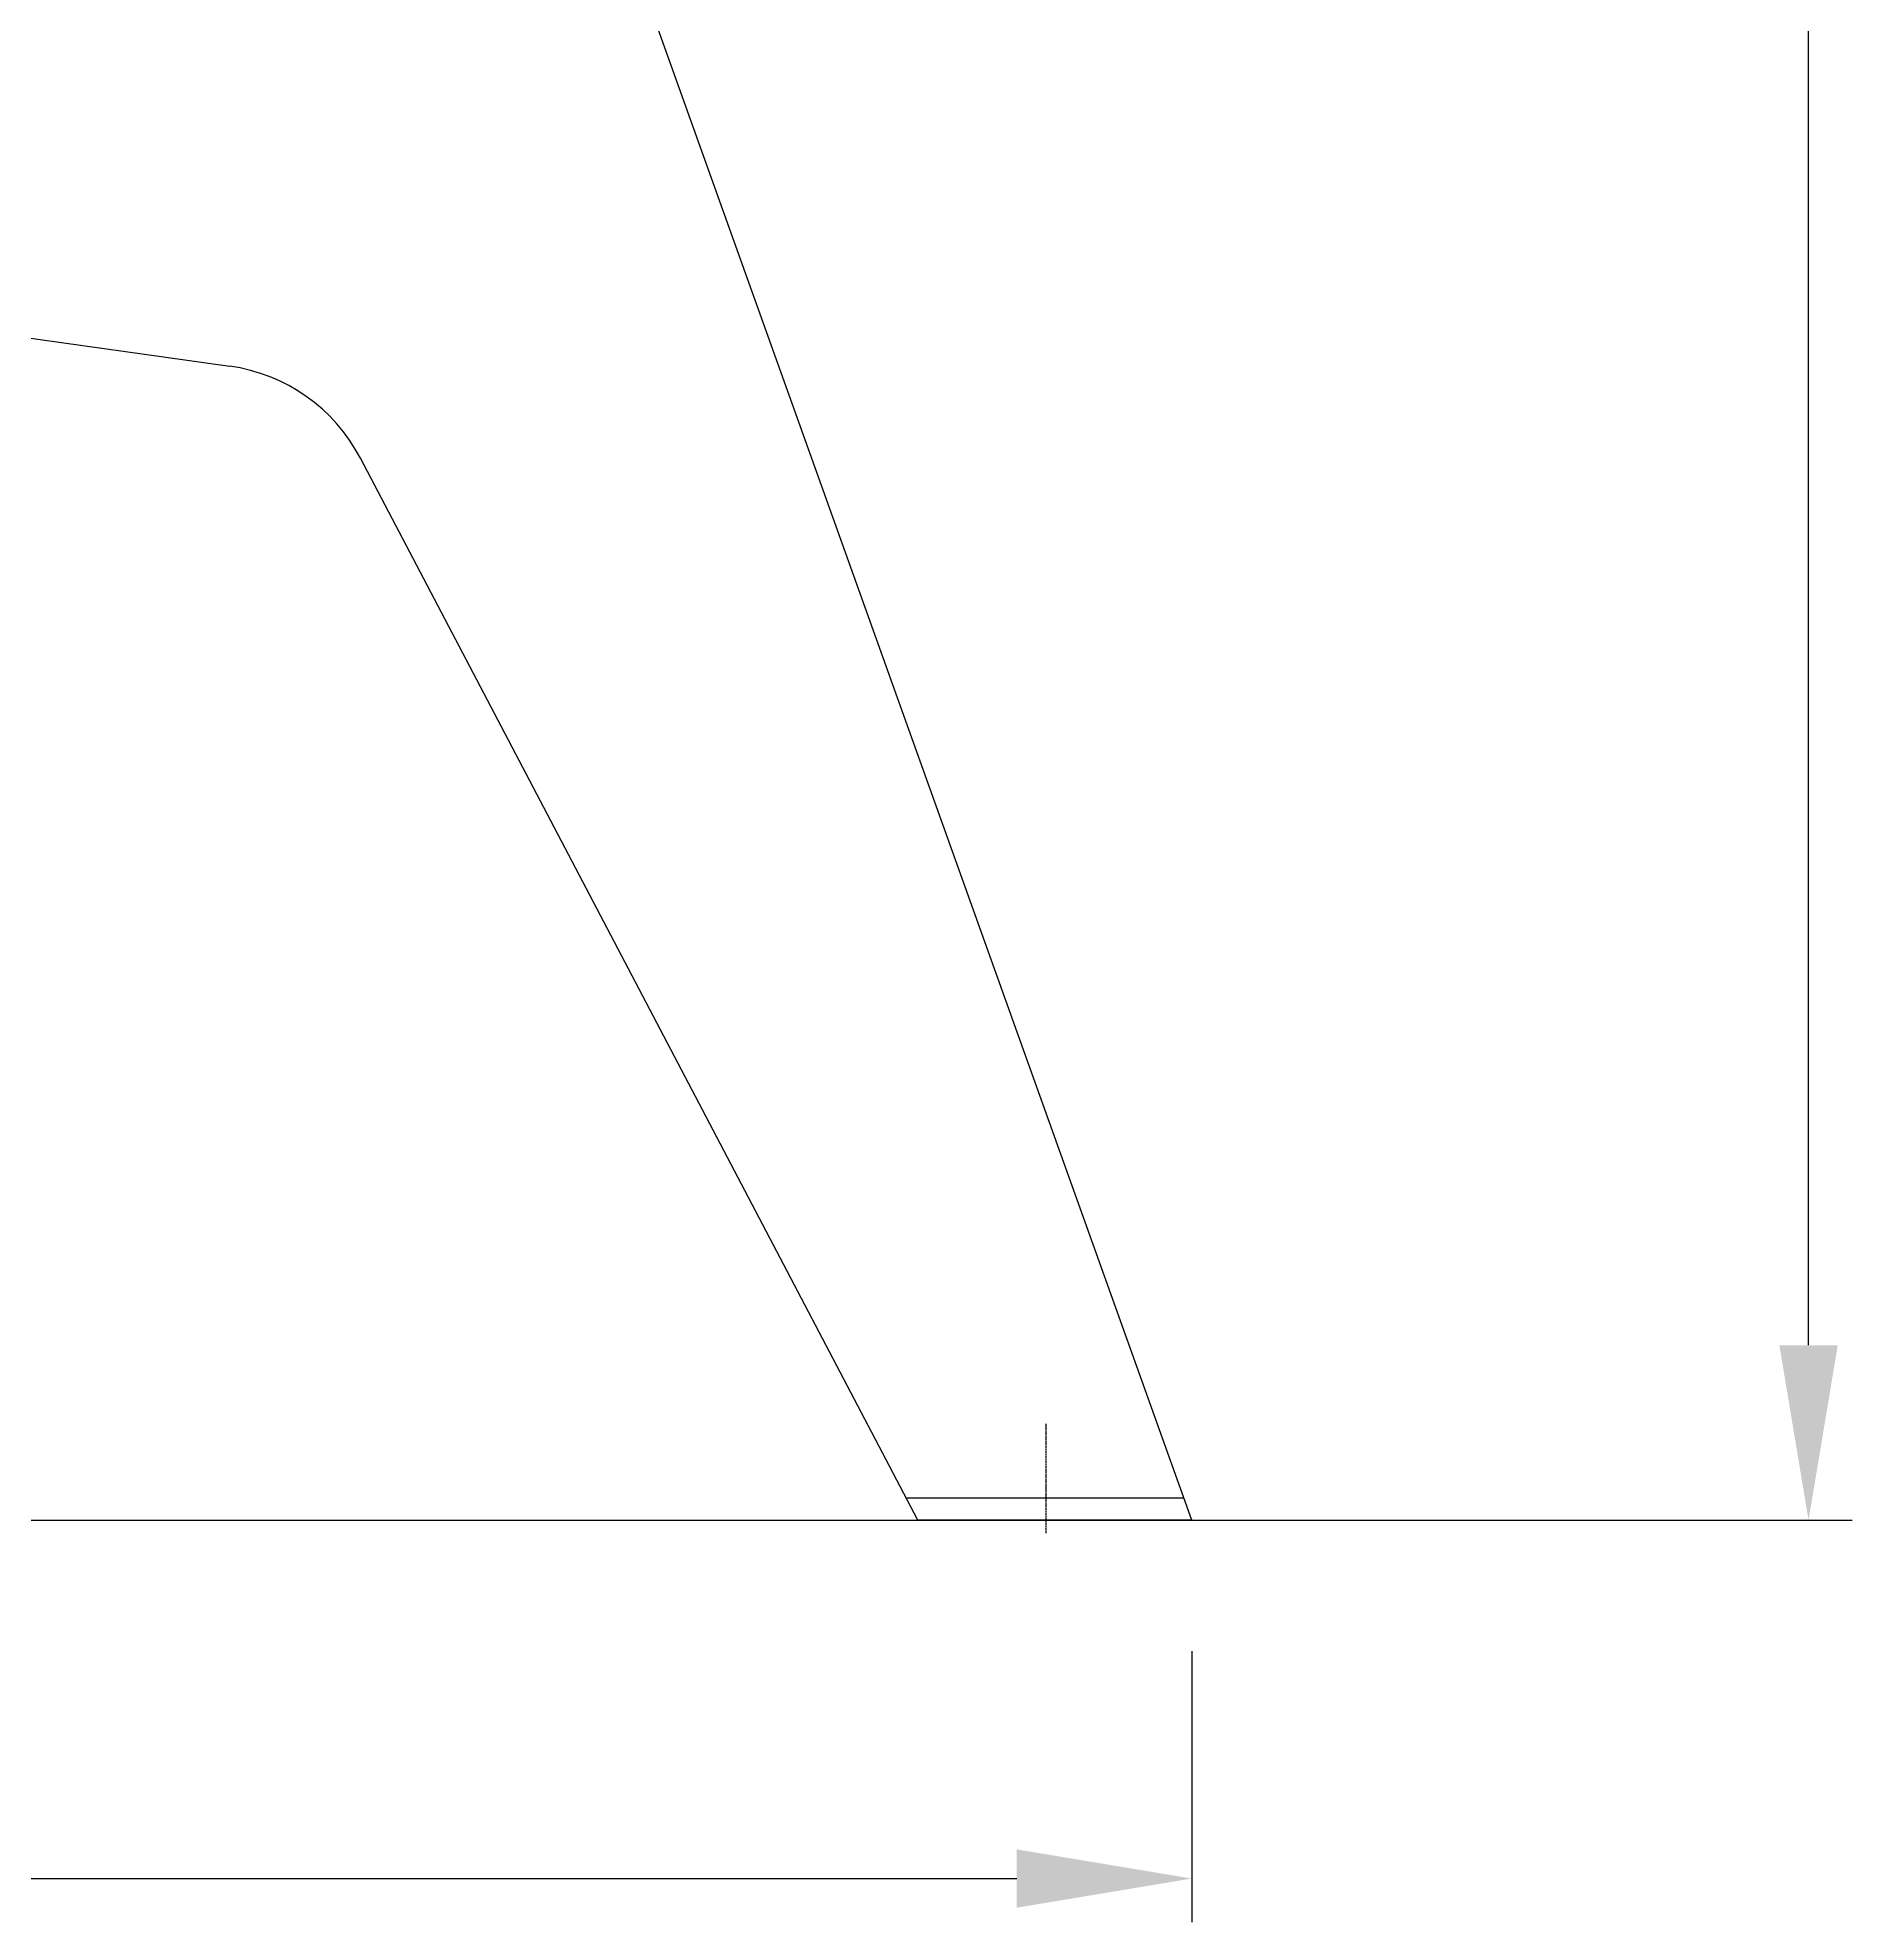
# Model space of a CAD drawing. Header units: millimetres. Extents: x 5064 to 16944, y 3085 to 7285.
# Drawn here: x 11817 to 12231.8, y 5918.5 to 6349.3 of the extents above; entities that cross this region are included whole.
import ezdxf

# ---------------------------------------------------------------- set-up
doc = ezdxf.new("R2010")
doc.units = ezdxf.units.MM
doc.header["$LTSCALE"] = 0.3
doc.linetypes.add('DashDot', pattern=[15, 9, -3, 0, -3])
doc.styles.add('SEACAD_Arial', font='arial.ttf', dxfattribs={"width": 0.8})
doc.dimstyles.new('ISO-25', dxfattribs={"dimtxt": 1.6, "dimasz": 2, "dimexe": 0.5, "dimexo": 1.5, "dimtad": 1, "dimdec": 0, "dimtxsty": 'SEACAD_Arial', "dimcen": 2, "dimadec": 0, "dimazin": 0, "dimtfac": 1, "dimtdec": 0, "dimtmove": 0, "dimatfit": 3, "dimfxl": 1, "dimarcsym": 0})

# ---------------------------------------------------------------- blocks, each defined once
blk = doc.blocks.new('*D151')
at = {"color": 0, "lineweight": -2, "transparency": 16777216}
for p, q in [((11404.41, 5980.45), (11404.41, 5918.5)), ((12080.82, 5980.45), (12080.82, 5918.5)), ((11444.41, 5928.5), (12040.82, 5928.5))]:
    blk.add_line(p, q, dxfattribs=at)
at = {"color": 0, "transparency": 16777216}
for points in [[(11444.41, 5935.16), (11444.41, 5921.83), (11404.41, 5928.5)], [(12040.82, 5935.16), (12040.82, 5921.83), (12080.82, 5928.5)]]:
    blk.add_solid(points, dxfattribs=at)
at = {"layer": 'Defpoints', "color": 0, "transparency": 16777216}
for p in [(11404.41, 6010.45), (12080.82, 6010.45), (12080.82, 5928.5)]:
    blk.add_point(p, dxfattribs=at)
at = {"color": 0, "transparency": 16777216, "insert": (11742.62, 5957.34), "char_height": 32, "attachment_point": 5, "style": 'SEACAD_Arial'}
blk.add_mtext('680', dxfattribs=at)
blk = doc.blocks.new('*D152')
at = {"color": 0, "lineweight": -2, "transparency": 16777216}
for p, q in [((12003.05, 6780), (12231.8, 6780)), ((12221.8, 6050.43), (12221.8, 6740)), ((12110.83, 6010.43), (12231.8, 6010.43))]:
    blk.add_line(p, q, dxfattribs=at)
at = {"color": 0, "transparency": 16777216}
for points in [[(12215.13, 6740), (12228.47, 6740), (12221.8, 6780)], [(12215.13, 6050.43), (12228.47, 6050.43), (12221.8, 6010.43)]]:
    blk.add_solid(points, dxfattribs=at)
at = {"layer": 'Defpoints', "color": 0, "transparency": 16777216}
for p in [(11973.05, 6780), (12221.8, 6780), (12080.83, 6010.43)]:
    blk.add_point(p, dxfattribs=at)
at = {"color": 0, "transparency": 16777216, "insert": (12192.96, 6395.22), "char_height": 32, "attachment_point": 5, "rotation": 90, "style": 'SEACAD_Arial'}
blk.add_mtext('770', dxfattribs=at)

msp = doc.modelspace()

# ---------------------------------------------------------------- linework, layer by layer
for p, q in [((12080.83, 6010.43), (11955.65, 6360.38)), ((11546.19, 6318.5), (11860.97, 6274.22)), ((12018.18, 6010.43), (11890.82, 6253.19)), ((12079.04, 6015.43), (12015.55, 6015.43)), ((12080.83, 6010.43), (12018.18, 6010.43))]:
    msp.add_line(p, q)
at = {"color": 0, "linetype": 'DashDot', "ltscale": 0.1}
msp.add_line((12047.5, 6032.45), (12047.5, 6007.45), dxfattribs=at)
at = {"color": 7, "linetype": 'Continuous'}
msp.add_line((11235.45, 6010.45), (12187.45, 6010.45), dxfattribs=at)
at = {"lineweight": 15}
msp.add_line((12100.5, 6010.45), (12156.13, 6010.45), dxfattribs=at)
at = {"color": 7, "linetype": 'Continuous'}
msp.add_circle((12076.59, 6010.45), 0.01, dxfattribs=at)
msp.add_arc((11855.4, 6234.61), 40, 27.6821, 81.992)

# ---------------------------------------------------------------- dimensions: what is measured, and where the dimension line sits
dim = msp.add_linear_dim(base=(12221.8, 6780), p1=(12080.83, 6010.43), p2=(11973.05, 6780), angle=90, dimstyle='ISO-25')
dim.commit()
dim.dimension.update_dxf_attribs({"geometry": '*D152', "text_midpoint": (12192.96, 6395.22)})
dim = msp.add_linear_dim(base=(12080.82, 5928.5), p1=(11404.41, 6010.45), p2=(12080.82, 6010.45), dimstyle='ISO-25', override={"dimrnd": 10})
dim.commit()
dim.dimension.update_dxf_attribs({"geometry": '*D151', "text_midpoint": (11742.62, 5957.34)})

doc.saveas('drawing.dxf')
